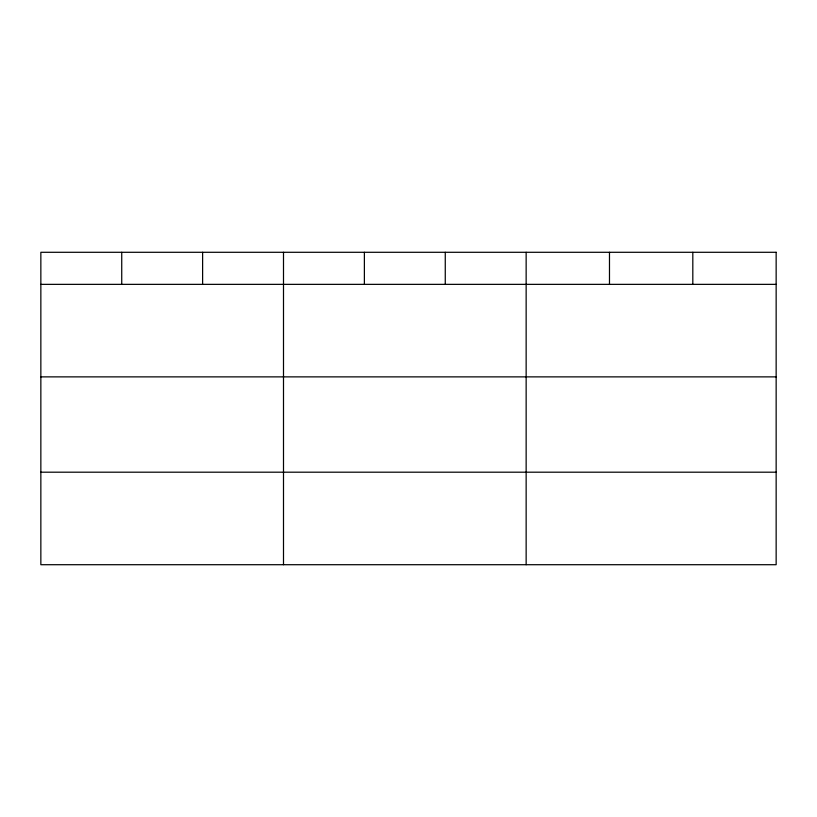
<?xml version="1.0" encoding="UTF-8"?>
<svg xmlns="http://www.w3.org/2000/svg" width="817" height="817" viewBox="0 0 817 817"><rect width="100%" height="100%" fill="white"/><g stroke="black" fill="none" stroke-linecap="round" stroke-linejoin="round"><path stroke-width="1.23" d="M40.85 284.357L776.15 284.357M40.85 376.872L776.15 376.872M40.85 472.195L776.15 472.195M692.816 252.29L692.816 284.357M609.482 252.29L609.482 284.357M526.148 252.29L526.148 564.71M445.265 252.29L445.265 284.357M364.382 252.29L364.382 284.357M283.499 252.29L283.499 564.71M202.616 252.29L202.616 284.357M121.733 252.29L121.733 284.357M776.15 252.29L40.85 252.29L40.85 564.71L776.15 564.71L776.15 252.29"/></g></svg>
